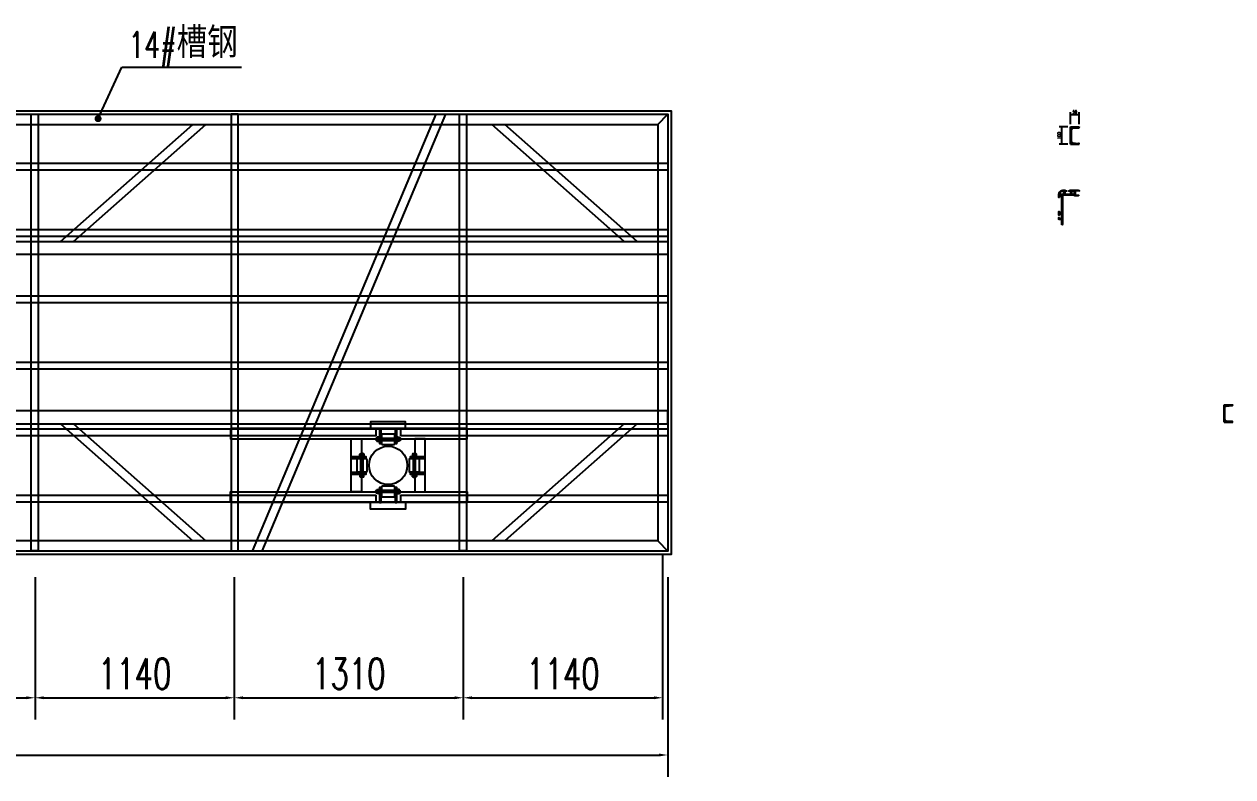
# Model space of a CAD drawing. Header units: millimetres. Extents: x 20612 to 122804, y 29227 to 156976.
# Drawn here: x 110381 to 117295, y 71333 to 75641 of the extents above; entities that cross this region are included whole.
import ezdxf

# ---------------------------------------------------------------- set-up
doc = ezdxf.new("R2010")
doc.units = ezdxf.units.MM
doc.header["$LTSCALE"] = 1000
doc.linetypes.add('ACAD_ISO03W100', pattern=[30, 12, -18])
for name, color, linetype in [('DIM_LEAD', 3, 'Continuous'), ('PUB_TEXT', 7, 'Continuous'), ('W-MOUNTING固定方式', 5, 'Continuous'), ('W-STEEL_FRAME钢架', 3, 'Continuous'), ('W-STEEL_KEEL钢龙骨', 5, 'Continuous')]:
    doc.layers.add(name, color=color, linetype=linetype)
doc.styles.add('_TCH_DIM', font='SIMPLEX.shx', dxfattribs={"bigfont": 'hztxt.shx'})
doc.styles.add('STANDARD_T3', font='simplex.shx', dxfattribs={"width": 0.7, "bigfont": 'hztxt.shx'})
doc.dimstyles.new('W&&5', dxfattribs={"dimtxt": 17.5, "dimasz": 5, "dimexe": 12.5, "dimexo": 15, "dimgap": 5, "dimtad": 1, "dimdec": 0, "dimzin": 0, "dimdsep": 46, "dimtxsty": 'STANDARD_T3', "dimcen": 0.09, "dimclrd": 1, "dimclre": 1, "dimclrt": 7, "dimazin": 2, "dimtfac": 1, "dimtdec": 0, "dimtix": 1, "dimtmove": 2, "dimatfit": 3, "dimfxl": 0, "dimtolj": 1, "dimtzin": 0, "dimarcsym": 0})
doc.dimstyles.new('W&&50', dxfattribs={"dimtxt": 175, "dimasz": 50, "dimexe": 125, "dimexo": 150, "dimgap": 50, "dimtad": 1, "dimdec": 0, "dimzin": 0, "dimdsep": 46, "dimtxsty": 'STANDARD_T3', "dimcen": 0.09, "dimclrd": 1, "dimclre": 1, "dimclrt": 7, "dimazin": 2, "dimtfac": 1, "dimtdec": 0, "dimtix": 1, "dimtmove": 2, "dimatfit": 3, "dimfxl": 0, "dimtolj": 1, "dimtzin": 0, "dimarcsym": 0})

# ---------------------------------------------------------------- blocks, each defined once
blk = doc.blocks.new('*D89')
at = {"color": 1, "lineweight": -2, "transparency": 16777216}
for p, q in [((103062.8, 72475.6), (103062.8, 71333)), ((114062.8, 72475.6), (114062.8, 71333)), ((103112.8, 71458), (114012.8, 71458))]:
    blk.add_line(p, q, dxfattribs=at)
at = {"color": 1, "transparency": 16777216}
for points in [[(103112.8, 71466.3), (103112.8, 71449.7), (103062.8, 71458)], [(114012.8, 71466.3), (114012.8, 71449.7), (114062.8, 71458)]]:
    blk.add_solid(points, dxfattribs=at)
at = {"layer": 'Defpoints', "color": 0, "transparency": 16777216}
for p in [(103062.8, 72625.6), (114062.8, 72625.6), (114062.8, 71458)]:
    blk.add_point(p, dxfattribs=at)
at = {"color": 7, "transparency": 16777216, "insert": (108562.8, 71595.5), "char_height": 175, "attachment_point": 5, "style": 'STANDARD_T3'}
blk.add_mtext('\\A1;11000', dxfattribs=at)
blk = doc.blocks.new('*D95')
at = {"color": 1, "lineweight": -2, "transparency": 16777216}
for p, q in [((109132.8, 72475.9), (109132.8, 71660.5)), ((110442.8, 72475.9), (110442.8, 71660.5)), ((109182.8, 71785.5), (110392.8, 71785.5))]:
    blk.add_line(p, q, dxfattribs=at)
at = {"color": 1, "transparency": 16777216}
for points in [[(109182.8, 71793.8), (109182.8, 71777.2), (109132.8, 71785.5)], [(110392.8, 71793.8), (110392.8, 71777.2), (110442.8, 71785.5)]]:
    blk.add_solid(points, dxfattribs=at)
at = {"layer": 'Defpoints', "color": 0, "transparency": 16777216}
for p in [(109132.8, 72625.9), (110442.8, 72625.9), (110442.8, 71785.5)]:
    blk.add_point(p, dxfattribs=at)
at = {"color": 7, "transparency": 16777216, "insert": (109787.8, 71923), "char_height": 175, "attachment_point": 5, "style": 'STANDARD_T3'}
blk.add_mtext('\\A1;1310', dxfattribs=at)
blk = doc.blocks.new('*D96')
at = {"color": 1, "lineweight": -2, "transparency": 16777216}
for p, q in [((110442.8, 72475.9), (110442.8, 71660.5)), ((111582.8, 72475.9), (111582.8, 71660.5)), ((110492.8, 71785.5), (111532.8, 71785.5))]:
    blk.add_line(p, q, dxfattribs=at)
at = {"color": 1, "transparency": 16777216}
for points in [[(110492.8, 71793.8), (110492.8, 71777.2), (110442.8, 71785.5)], [(111532.8, 71793.8), (111532.8, 71777.2), (111582.8, 71785.5)]]:
    blk.add_solid(points, dxfattribs=at)
at = {"layer": 'Defpoints', "color": 0, "transparency": 16777216}
for p in [(110442.8, 72625.9), (111582.8, 72625.9), (111582.8, 71785.5)]:
    blk.add_point(p, dxfattribs=at)
at = {"color": 7, "transparency": 16777216, "insert": (111012.8, 71923), "char_height": 175, "attachment_point": 5, "style": 'STANDARD_T3'}
blk.add_mtext('\\A1;1140', dxfattribs=at)
blk = doc.blocks.new('*D97')
at = {"color": 1, "lineweight": -2, "transparency": 16777216}
for p, q in [((111582.8, 72475.9), (111582.8, 71660.5)), ((112892.8, 72475.9), (112892.8, 71660.5)), ((111632.8, 71785.5), (112842.8, 71785.5))]:
    blk.add_line(p, q, dxfattribs=at)
at = {"color": 1, "transparency": 16777216}
for points in [[(111632.8, 71793.8), (111632.8, 71777.2), (111582.8, 71785.5)], [(112842.8, 71793.8), (112842.8, 71777.2), (112892.8, 71785.5)]]:
    blk.add_solid(points, dxfattribs=at)
at = {"layer": 'Defpoints', "color": 0, "transparency": 16777216}
for p in [(111582.8, 72625.9), (112892.8, 72625.9), (112892.8, 71785.5)]:
    blk.add_point(p, dxfattribs=at)
at = {"color": 7, "transparency": 16777216, "insert": (112237.8, 71923), "char_height": 175, "attachment_point": 5, "style": 'STANDARD_T3'}
blk.add_mtext('\\A1;1310', dxfattribs=at)
blk = doc.blocks.new('*D98')
at = {"color": 1, "lineweight": -2, "transparency": 16777216}
for p, q in [((114032.8, 72600.6), (114032.8, 71660.5)), ((112892.8, 72475.9), (112892.8, 71660.5)), ((112942.8, 71785.5), (113982.8, 71785.5))]:
    blk.add_line(p, q, dxfattribs=at)
at = {"color": 1, "transparency": 16777216}
for points in [[(112942.8, 71793.8), (112942.8, 71777.2), (112892.8, 71785.5)], [(113982.8, 71793.8), (113982.8, 71777.2), (114032.8, 71785.5)]]:
    blk.add_solid(points, dxfattribs=at)
at = {"layer": 'Defpoints', "color": 0, "transparency": 16777216}
for p in [(114032.8, 72750.6), (112892.8, 72625.9), (114032.8, 71785.5)]:
    blk.add_point(p, dxfattribs=at)
at = {"color": 7, "transparency": 16777216, "insert": (113462.8, 71923), "char_height": 175, "attachment_point": 5, "style": 'STANDARD_T3'}
blk.add_mtext('\\A1;1140', dxfattribs=at)
blk = doc.blocks.new('*D122')
at = {"color": 1, "lineweight": -2, "transparency": 16777216}
for p, q in [((116351.4, 75053.6), (116301.8, 75053.6)), ((116314.3, 75048.6), (116314.3, 74958.6)), ((116351.4, 74953.6), (116301.8, 74953.6))]:
    blk.add_line(p, q, dxfattribs=at)
at = {"color": 1, "transparency": 16777216}
for points in [[(116313.4, 75048.6), (116315.1, 75048.6), (116314.3, 75053.6)], [(116313.4, 74958.6), (116315.1, 74958.6), (116314.3, 74953.6)]]:
    blk.add_solid(points, dxfattribs=at)
at = {"layer": 'Defpoints', "color": 0, "transparency": 16777216}
for p in [(116366.4, 75053.6), (116314.3, 74953.6), (116366.4, 74953.6)]:
    blk.add_point(p, dxfattribs=at)
at = {"color": 7, "transparency": 16777216, "insert": (116300.5, 75003.6), "char_height": 17.5, "attachment_point": 5, "rotation": 90, "style": 'STANDARD_T3'}
blk.add_mtext('\\A1;100', dxfattribs=at)
blk = doc.blocks.new('*D123')
at = {"color": 1, "lineweight": -2, "transparency": 16777216}
for p, q in [((116366.4, 75068.6), (116366.4, 75137.6)), ((116371.4, 75125.1), (116411.4, 75125.1)), ((116416.4, 75068.6), (116416.4, 75137.6))]:
    blk.add_line(p, q, dxfattribs=at)
at = {"color": 1, "transparency": 16777216}
for points in [[(116371.4, 75125.9), (116371.4, 75124.2), (116366.4, 75125.1)], [(116411.4, 75125.9), (116411.4, 75124.2), (116416.4, 75125.1)]]:
    blk.add_solid(points, dxfattribs=at)
at = {"layer": 'Defpoints', "color": 0, "transparency": 16777216}
for p in [(116416.4, 75125.1), (116366.4, 75053.6), (116416.4, 75053.6, 0)]:
    blk.add_point(p, dxfattribs=at)
at = {"color": 7, "transparency": 16777216, "insert": (116391.4, 75138.8), "char_height": 17.5, "attachment_point": 5, "style": 'STANDARD_T3'}
blk.add_mtext('\\A1;50', dxfattribs=at)
blk = doc.blocks.new('$槽钢$00000006')
for p, q in [((-29, 70, 0), (29, 70, 0)), ((-29, -70, 0), (-29, 70, 0)), ((-23, -49.3, 0), (-23, 49.6, 0)), ((-14.4, 58.8, 0), (24.2, 62.6, 0)), ((29, 70, 0), (29, 67.4, 0)), ((-29, -70, 0), (29, -70, 0)), ((-14.4, -58.8, 0), (24.2, -62.6, 0)), ((29, -70, 0), (29, -67.4, 0))]:
    blk.add_line(p, q)
for centre, radius, start, end in [((-13.5, 49.3, 0), 9.5, 95.71059, 180), ((24.2, 67.4, 0), 4.75, 270, 0), ((-13.5, -49.3, 0), 9.5, 180, 264.28941), ((24.2, -67.4, 0), 4.75, 0, 90)]:
    blk.add_arc(centre, radius, start, end)
blk = doc.blocks.new('$matou$00000094')
at = {"linetype": 'ByBlock', "lineweight": 0, "ltscale": 0.5}
for p, q in [((-48.9, 98.9, 0), (-48.6, 98.5, 0)), ((-48.3, 98.5, 0), (-48, 98.9, 0)), ((-47.8, 99, 0), (-47, 99, 0)), ((-46.9, 98.9, 0), (-46.6, 98.5, 0)), ((-46.3, 98.5, 0), (-46, 98.9, 0)), ((-45.8, 99, 0), (-45, 99, 0)), ((-44.9, 98.9, 0), (-44.6, 98.5, 0)), ((-44.3, 98.5, 0), (-44, 98.9, 0)), ((-43.8, 99, 0), (-43, 99, 0)), ((-42.9, 98.9, 0), (-42.6, 98.5, 0)), ((-42.3, 98.5, 0), (-42, 98.9, 0)), ((-41.8, 99, 0), (-41, 99, 0)), ((-40.9, 98.9, 0), (-40.6, 98.5, 0)), ((-40.3, 98.5, 0), (-40, 98.9, 0)), ((-39.8, 99, 0), (-39, 99, 0)), ((-38.9, 98.9, 0), (-38.6, 98.5, 0)), ((-38.3, 98.5, 0), (-38, 98.9, 0)), ((-37.8, 99, 0), (-37, 99, 0)), ((-36.9, 98.9, 0), (-36.6, 98.5, 0)), ((-36.3, 98.5, 0), (-36, 98.9, 0)), ((-35.8, 99, 0), (-35, 99, 0)), ((-34.9, 98.9, 0), (-34.6, 98.5, 0)), ((-34.3, 98.5, 0), (-34, 98.9, 0))]:
    blk.add_line(p, q, dxfattribs=at)
at = {"elevation": 0}
blk.add_lwpolyline([(42.5, -99), (42.5, -69), (55.5, -69, 0.414214), (58.5, -66), (58.5, -57), (58, -57, 0.414214), (55, -60), (55, -65), (42.5, -65), (42.5, -36), (55, -36), (55, -41, 0.414214), (58, -44), (58.5, -44), (58.5, -22), (58, -22, 0.414214), (55, -25), (55, -32), (42.5, -32), (42.5, 71), (54.5, 71), (54.5, 61, 0.414214), (57.5, 58), (58.5, 58), (58.5, 76, 0.414214), (35.5, 99), (24.5, 99, 0.163967), (16, 96.5), (16, 94), (25.5, 94), (25.5, 76), (-9, 76), (-9, 94), (1, 94), (1, 96.5, 0.220208), (-4.5, 99), (-50.9, 99, 0.18195), (-58.5, 95.5), (-58.5, 95.2), (-34.5, 95.2), (-34.5, 71.2), (-53.5, 71.2), (-53.5, 70.2, 0.414214), (-50.5, 67.2), (-33, 67.2, 0.414214), (-30.5, 69.7), (-30.5, 71), (36, 71, -0.414214), (39, 68), (39, -95), (41, -99), (42.5, -99)], format="xyb", close=True, dxfattribs=at)
blk.add_lwpolyline([(-12.5, 76), (-30.5, 76), (-30.5, 94), (-12.5, 94)], close=True, dxfattribs=at)
blk.add_lwpolyline([(54.5, 76), (32.5, 76, -0.414518), (30.5, 78), (30.5, 95), (35.5, 95, -0.414214), (54.5, 76)], format="xyb", dxfattribs=at)
at = {"linetype": 'ByBlock', "lineweight": 0, "ltscale": 0.5}
for centre, start, end in [((-49, 98.8, 0), 45, 90), ((-48.4, 98.6, 0), 225, 315), ((-47.8, 98.8, 0), 90, 135), ((-47, 98.8, 0), 45, 90), ((-46.4, 98.6, 0), 225, 315), ((-45.8, 98.8, 0), 90, 135), ((-45, 98.8, 0), 45, 90), ((-44.4, 98.6, 0), 225, 315), ((-43.8, 98.8, 0), 90, 135), ((-43, 98.8, 0), 45, 90), ((-42.4, 98.6, 0), 225, 315), ((-41.8, 98.8, 0), 90, 135), ((-41, 98.8, 0), 45, 90), ((-40.4, 98.6, 0), 225, 315), ((-39.8, 98.8, 0), 90, 135), ((-39, 98.8, 0), 45, 90), ((-38.4, 98.6, 0), 225, 315), ((-37.8, 98.8, 0), 90, 135), ((-37, 98.8, 0), 45, 90), ((-36.4, 98.6, 0), 225, 315), ((-35.8, 98.8, 0), 90, 135), ((-35, 98.8, 0), 45, 90), ((-34.4, 98.6, 0), 225, 315), ((-33.8, 98.8, 0), 90, 135)]:
    blk.add_arc(centre, 0.2, start, end, dxfattribs=at)

msp = doc.modelspace()

# ---------------------------------------------------------------- linework, layer by layer
for p, q in [((112396.771, 73258.626), (112396.771, 73272.626)), ((112398.771, 73271.126), (112405.771, 73271.126)), ((112405.771, 73260.126), (112398.771, 73260.126)), ((112409.771, 73264.581), (112405.771, 73267.927)), ((112409.771, 73262.28), (112405.771, 73265.626)), ((112515.771, 73264.581), (112519.771, 73267.927)), ((112515.771, 73262.28), (112519.771, 73265.626)), ((112526.771, 73271.126), (112519.771, 73271.126)), ((112519.771, 73260.126), (112526.771, 73260.126)), ((112307.271, 73179.626), (112307.271, 73172.626)), ((112313.816, 73168.626), (112310.47, 73172.626)), ((112316.117, 73168.626), (112312.771, 73172.626)), ((112318.271, 73172.626), (112318.271, 73179.626)), ((112605.771, 73181.626), (112619.771, 73181.626)), ((112607.271, 73172.626), (112607.271, 73179.626)), ((112609.426, 73168.626), (112612.771, 73172.626)), ((112611.727, 73168.626), (112615.073, 73172.626)), ((112618.271, 73179.626), (112618.271, 73172.626)), ((112319.771, 73049.626), (112305.771, 73049.626)), ((112307.271, 73051.626), (112307.271, 73058.626)), ((112313.816, 73062.626), (112310.47, 73058.626)), ((112316.117, 73062.626), (112312.771, 73058.626)), ((112318.271, 73058.626), (112318.271, 73051.626)), ((112607.271, 73058.626), (112607.271, 73051.626)), ((112609.426, 73062.626), (112612.771, 73058.626)), ((112611.727, 73062.626), (112615.073, 73058.626)), ((112618.271, 73051.626), (112618.271, 73058.626)), ((112405.771, 72971.126), (112398.771, 72971.126)), ((112398.771, 72960.126), (112405.771, 72960.126)), ((112409.771, 72968.972), (112405.771, 72965.626)), ((112409.771, 72966.67), (112405.771, 72963.325)), ((112515.771, 72968.972), (112519.771, 72965.626)), ((112515.771, 72966.67), (112519.771, 72963.325)), ((112519.771, 72971.126), (112526.771, 72971.126)), ((112526.771, 72960.126), (112519.771, 72960.126)), ((112528.771, 72972.626), (112528.771, 72958.626))]:
    msp.add_line(p, q)
at = {"color": 6, "linetype": 'ACAD_ISO03W100'}
for p, q in [((112412.771, 73271.126), (112512.771, 73271.126)), ((112412.771, 73259.126), (112512.771, 73259.126)), ((112307.271, 73065.626), (112307.271, 73165.626)), ((112319.271, 73065.626), (112319.271, 73165.626)), ((112606.271, 73165.626), (112606.271, 73065.626)), ((112618.271, 73165.626), (112618.271, 73065.626)), ((112512.771, 72972.126), (112412.771, 72972.126)), ((112512.771, 72960.126), (112412.771, 72960.126))]:
    msp.add_line(p, q, dxfattribs=at)
at = {"color": 2}
for p, q in [((112422.771, 73265.126), (112412.771, 73265.126)), ((112512.771, 73265.126), (112502.771, 73265.126)), ((112313.271, 73165.626), (112313.271, 73155.626)), ((112612.271, 73155.626), (112612.271, 73165.626)), ((112313.271, 73075.626), (112313.271, 73065.626)), ((112612.271, 73065.626), (112612.271, 73075.626)), ((112412.771, 72966.126), (112422.771, 72966.126)), ((112502.771, 72966.126), (112512.771, 72966.126))]:
    msp.add_line(p, q, dxfattribs=at)
at = {"color": 4}
for p, q in [((112528.771, 73271.626), (112531.771, 73271.626)), ((112528.771, 73265.626), (112532.771, 73265.626)), ((112531.771, 73259.626), (112528.771, 73259.626)), ((112306.771, 73181.626), (112306.771, 73184.626)), ((112312.771, 73181.626), (112312.771, 73185.626)), ((112318.771, 73184.626), (112318.771, 73181.626)), ((112606.771, 73046.626), (112606.771, 73049.626)), ((112612.771, 73049.626), (112612.771, 73045.626)), ((112618.771, 73049.626), (112618.771, 73046.626)), ((112396.771, 72965.626), (112392.771, 72965.626)), ((112393.771, 72971.626), (112396.771, 72971.626)), ((112396.771, 72959.626), (112393.771, 72959.626))]:
    msp.add_line(p, q, dxfattribs=at)
for points in [[(112412.771, 73327.626), (112412.771, 73241.843), (112422.771, 73241.843), (112422.771, 73327.626)], [(112502.771, 73327.626), (112502.771, 73241.843), (112512.771, 73241.843), (112512.771, 73327.626)], [(112396.771, 73257.126), (112396.771, 73260.126), (112396.771, 73271.126), (112396.771, 73274.126)], [(112528.771, 73257.126), (112528.771, 73260.126), (112528.771, 73271.126), (112528.771, 73274.126)], [(112532.771, 73260.626), (112530.771, 73258.626), (112530.771, 73272.626), (112532.771, 73270.626)], [(112250.771, 73155.626), (112336.554, 73155.626), (112336.554, 73165.626), (112250.771, 73165.626)], [(112321.271, 73181.626), (112318.271, 73181.626), (112307.271, 73181.626), (112304.271, 73181.626)], [(112317.771, 73185.626), (112319.771, 73183.626), (112305.771, 73183.626), (112307.771, 73185.626)], [(112674.771, 73165.626), (112588.989, 73165.626), (112588.989, 73155.626), (112674.771, 73155.626)], [(112604.271, 73181.626), (112607.271, 73181.626), (112618.271, 73181.626), (112621.271, 73181.626)], [(112250.771, 73065.626), (112336.554, 73065.626), (112336.554, 73075.626), (112250.771, 73075.626)], [(112321.271, 73049.626), (112318.271, 73049.626), (112307.271, 73049.626), (112304.271, 73049.626)], [(112674.771, 73075.626), (112588.989, 73075.626), (112588.989, 73065.626), (112674.771, 73065.626)], [(112604.271, 73049.626), (112607.271, 73049.626), (112618.271, 73049.626), (112621.271, 73049.626)], [(112607.771, 73045.626), (112605.771, 73047.626), (112619.771, 73047.626), (112617.771, 73045.626)], [(112392.771, 72970.626), (112394.771, 72972.626), (112394.771, 72958.626), (112392.771, 72960.626)], [(112396.771, 72974.126), (112396.771, 72971.126), (112396.771, 72960.126), (112396.771, 72957.126)], [(112422.771, 72903.626), (112422.771, 72989.408), (112412.771, 72989.408), (112412.771, 72903.626)], [(112512.771, 72903.626), (112512.771, 72989.408), (112502.771, 72989.408), (112502.771, 72903.626)], [(112528.771, 72974.126), (112528.771, 72971.126), (112528.771, 72960.126), (112528.771, 72957.126)]]:
    msp.add_lwpolyline(points, close=True)
for points in [[(112495.271, 73295.126), (112430.271, 73295.126, 0.41421356), (112425.271, 73290.126), (112425.271, 73240.126, 0.41421356), (112430.271, 73235.126), (112495.271, 73235.126, 0.41421356), (112500.271, 73240.126), (112500.271, 73290.126, 0.41421356)], [(112398.771, 73254.126), (112405.771, 73254.126), (112405.771, 73255.126), (112409.771, 73255.126), (112409.771, 73276.126), (112405.771, 73276.126), (112405.771, 73255.126), (112405.771, 73277.126), (112398.771, 73277.126, 0.66666667), (112398.771, 73271.126, 0.36363636), (112398.771, 73260.126, 0.66666667)], [(112526.771, 73254.126), (112519.771, 73254.126), (112519.771, 73255.126), (112515.771, 73255.126), (112515.771, 73276.126), (112519.771, 73276.126), (112519.771, 73255.126), (112519.771, 73277.126), (112526.771, 73277.126, -0.66666667), (112526.771, 73271.126, -0.36363636), (112526.771, 73260.126, -0.66666667)], [(112324.271, 73179.626), (112324.271, 73172.626), (112323.271, 73172.626), (112323.271, 73168.626), (112302.271, 73168.626), (112302.271, 73172.626), (112323.271, 73172.626), (112301.271, 73172.626), (112301.271, 73179.626, -0.66666667), (112307.271, 73179.626, -0.36363636), (112318.271, 73179.626, -0.66666667)], [(112601.271, 73179.626), (112601.271, 73172.626), (112602.271, 73172.626), (112602.271, 73168.626), (112623.271, 73168.626), (112623.271, 73172.626), (112602.271, 73172.626), (112624.271, 73172.626), (112624.271, 73179.626, 0.66666667), (112618.271, 73179.626, 0.36363636), (112607.271, 73179.626, 0.66666667)], [(112283.271, 73148.126), (112283.271, 73083.126, 0.41421356), (112288.271, 73078.126), (112338.271, 73078.126, 0.41421356), (112343.271, 73083.126), (112343.271, 73148.126, 0.41421356), (112338.271, 73153.126), (112288.271, 73153.126, 0.41421356)], [(112642.271, 73083.126), (112642.271, 73148.126, 0.41421356), (112637.271, 73153.126), (112587.271, 73153.126, 0.41421356), (112582.271, 73148.126), (112582.271, 73083.126, 0.41421356), (112587.271, 73078.126), (112637.271, 73078.126, 0.41421356)], [(112324.271, 73051.626), (112324.271, 73058.626), (112323.271, 73058.626), (112323.271, 73062.626), (112302.271, 73062.626), (112302.271, 73058.626), (112323.271, 73058.626), (112301.271, 73058.626), (112301.271, 73051.626, 0.66666667), (112307.271, 73051.626, 0.36363636), (112318.271, 73051.626, 0.66666667)], [(112601.271, 73051.626), (112601.271, 73058.626), (112602.271, 73058.626), (112602.271, 73062.626), (112623.271, 73062.626), (112623.271, 73058.626), (112602.271, 73058.626), (112624.271, 73058.626), (112624.271, 73051.626, -0.66666667), (112618.271, 73051.626, -0.36363636), (112607.271, 73051.626, -0.66666667)], [(112398.771, 72977.126), (112405.771, 72977.126), (112405.771, 72976.126), (112409.771, 72976.126), (112409.771, 72955.126), (112405.771, 72955.126), (112405.771, 72976.126), (112405.771, 72954.126), (112398.771, 72954.126, -0.66666667), (112398.771, 72960.126, -0.36363636), (112398.771, 72971.126, -0.66666667)], [(112430.271, 72936.126), (112495.271, 72936.126, 0.41421356), (112500.271, 72941.126), (112500.271, 72991.126, 0.41421356), (112495.271, 72996.126), (112430.271, 72996.126, 0.41421356), (112425.271, 72991.126), (112425.271, 72941.126, 0.41421356)], [(112526.771, 72977.126), (112519.771, 72977.126), (112519.771, 72976.126), (112515.771, 72976.126), (112515.771, 72955.126), (112519.771, 72955.126), (112519.771, 72976.126), (112519.771, 72954.126), (112526.771, 72954.126, 0.66666667), (112526.771, 72960.126, 0.36363636), (112526.771, 72971.126, 0.66666667)]]:
    msp.add_lwpolyline(points, format="xyb", close=True)
for points in [[(112409.771, 73279.126), (112409.771, 73251.126), (112412.771, 73251.126), (112412.771, 73279.126), (112409.771, 73279.126), (112409.771, 73278.126)], [(112515.771, 73279.126), (112515.771, 73251.126), (112512.771, 73251.126), (112512.771, 73279.126), (112515.771, 73279.126), (112515.771, 73278.126)], [(112530.771, 73258.626), (112528.771, 73258.626), (112528.771, 73272.626), (112530.771, 73272.626)], [(112299.271, 73168.626), (112327.271, 73168.626), (112327.271, 73165.626), (112299.271, 73165.626), (112299.271, 73168.626), (112300.271, 73168.626)], [(112319.771, 73183.626), (112319.771, 73181.626), (112305.771, 73181.626), (112305.771, 73183.626)], [(112626.271, 73168.626), (112598.271, 73168.626), (112598.271, 73165.626), (112626.271, 73165.626), (112626.271, 73168.626), (112625.271, 73168.626)], [(112299.271, 73062.626), (112327.271, 73062.626), (112327.271, 73065.626), (112299.271, 73065.626), (112299.271, 73062.626), (112300.271, 73062.626)], [(112626.271, 73062.626), (112598.271, 73062.626), (112598.271, 73065.626), (112626.271, 73065.626), (112626.271, 73062.626), (112625.271, 73062.626)], [(112605.771, 73047.626), (112605.771, 73049.626), (112619.771, 73049.626), (112619.771, 73047.626)], [(112394.771, 72972.626), (112396.771, 72972.626), (112396.771, 72958.626), (112394.771, 72958.626)], [(112409.771, 72952.126), (112409.771, 72980.126), (112412.771, 72980.126), (112412.771, 72952.126), (112409.771, 72952.126), (112409.771, 72953.126)], [(112515.771, 72952.126), (112515.771, 72980.126), (112512.771, 72980.126), (112512.771, 72952.126), (112515.771, 72952.126), (112515.771, 72953.126)]]:
    msp.add_lwpolyline(points)
msp.add_circle((112462.771, 73115.626), 109.5)
at = {"layer": 'DIM_LEAD'}
for p, q in [((110803.373, 75100.352), (110939.011, 75395.576)), ((110939.011, 75395.576), (111623.412, 75395.576))]:
    msp.add_line(p, q, dxfattribs=at)
at = {"layer": 'DIM_LEAD', "const_width": 20}
msp.add_lwpolyline([(110799.198, 75091.266, 1), (110807.548, 75109.439, 1)], format="xyb", close=True, dxfattribs=at)
at = {"layer": 'W-MOUNTING固定方式'}
msp.add_circle((112462.771, 73115.626), 109.5, dxfattribs=at)
at = {"layer": 'W-STEEL_FRAME钢架', "color": 6}
for p, q in [((112735.771, 75125.379), (111685.771, 72625.626)), ((112790.107, 75125.626), (111740.003, 72625.626))]:
    msp.add_line(p, q, dxfattribs=at)
at = {"layer": 'W-STEEL_FRAME钢架'}
for p, q in [((114004.771, 75067.626), (114062.771, 75125.626)), ((114004.771, 72683.626), (114062.771, 72625.626)), ((114004.771, 72683.626), (114062.771, 72625.626))]:
    msp.add_line(p, q, dxfattribs=at)
at = {"layer": 'W-STEEL_FRAME钢架', "color": 6}
msp.add_lwpolyline([(103042.771, 75145.626), (114082.771, 75145.626), (114082.771, 72605.626), (103042.771, 72605.626)], close=True, dxfattribs=at)
at = {"layer": 'W-STEEL_FRAME钢架'}
for points in [[(103062.771, 75125.626), (114062.771, 75125.626), (114062.771, 72625.626), (103062.771, 72625.626)], [(103120.771, 75067.626), (114004.771, 75067.626), (114004.771, 72683.626), (103120.771, 72683.626)]]:
    msp.add_lwpolyline(points, close=True, dxfattribs=at)
at = {"layer": 'W-STEEL_FRAME钢架', "color": 1}
for points in [[(110421.271, 75125.379), (110461.271, 75125.379), (110461.271, 72625.872), (110421.271, 72625.872)], [(111604.271, 75125.379), (111564.271, 75125.379), (111564.271, 72625.872), (111604.271, 72625.872)], [(112871.271, 75125.379), (112911.271, 75125.379), (112911.271, 72625.872), (112871.271, 72625.872)]]:
    msp.add_lwpolyline(points, close=True, dxfattribs=at)
at = {"layer": 'W-STEEL_FRAME钢架', "color": 2}
for points in [[(110587.771, 74397.626), (111344.771, 75067.626)], [(110663.213, 74397.626), (111420.213, 75067.626)], [(113812.33, 74397.626), (113055.33, 75067.626)], [(113887.771, 74397.626), (113130.771, 75067.626)], [(110587.771, 73353.626), (111344.771, 72683.626)], [(110663.213, 73353.626), (111420.213, 72683.626)], [(113812.33, 73353.626), (113055.33, 72683.626)], [(113887.771, 73353.626), (113130.771, 72683.626)]]:
    msp.add_lwpolyline(points, dxfattribs=at)
at = {"layer": 'W-STEEL_FRAME钢架', "color": 4}
for points in [[(103062.771, 74397.626), (114062.771, 74397.626), (114062.771, 74322.626), (103062.771, 74322.626)], [(103062.771, 73353.626), (114062.771, 73353.626), (114062.771, 73428.626), (103062.771, 73428.626)]]:
    msp.add_lwpolyline(points, close=True, dxfattribs=at)
at = {"layer": 'W-STEEL_FRAME钢架', "color": 30}
for points in [[(111561.271, 73327.626), (111561.271, 73267.626), (112914.271, 73267.626), (112914.271, 73327.626)], [(112250.771, 73267.626), (112310.771, 73267.626), (112310.771, 72963.626), (112250.771, 72963.626)], [(112674.771, 73267.626), (112614.771, 73267.626), (112614.771, 72963.626), (112674.771, 72963.626)], [(111561.271, 72903.626), (111561.271, 72963.626), (112914.271, 72963.626), (112914.271, 72903.626)]]:
    msp.add_lwpolyline(points, close=True, dxfattribs=at)
at = {"layer": 'W-STEEL_KEEL钢龙骨'}
for p, q in [((112392.771, 73325.626), (112392.771, 73285.626)), ((112532.771, 73325.626), (112532.771, 73285.626)), ((112392.771, 72945.626), (112392.771, 72905.626)), ((112532.771, 72945.626), (112532.771, 72905.626))]:
    msp.add_line(p, q, dxfattribs=at)
for points in [[(103062.771, 74845.626), (114062.771, 74845.626), (114062.771, 74805.626), (103062.771, 74805.626)], [(103062.771, 74465.626), (114062.771, 74465.626), (114062.771, 74425.626), (103062.771, 74425.626)], [(103062.771, 74085.626), (114062.771, 74085.626), (114062.771, 74045.626), (103062.771, 74045.626)], [(103062.771, 73705.626), (114062.771, 73705.626), (114062.771, 73665.626), (103062.771, 73665.626)]]:
    msp.add_lwpolyline(points, close=True, dxfattribs=at)
for points in [[(112532.771, 73325.626), (112562.771, 73325.626), (112562.771, 73365.626), (112362.771, 73365.626), (112362.771, 73325.626), (112392.771, 73325.626)], [(112392.771, 73285.626), (104732.771, 73285.626), (104732.771, 73325.626), (114062.771, 73325.626), (114062.771, 73285.626), (112532.771, 73285.626)], [(104732.771, 72945.626), (112392.771, 72945.626)], [(112532.771, 72945.626), (114062.771, 72945.626), (114062.771, 72905.626), (104732.771, 72905.626)], [(112532.771, 72905.626), (112562.771, 72905.626), (112562.771, 72865.626), (112362.771, 72865.626), (112362.771, 72905.626), (112392.771, 72905.626)]]:
    msp.add_lwpolyline(points, dxfattribs=at)

# ---------------------------------------------------------------- block references
at = {"layer": 'W-STEEL_FRAME钢架', "lineweight": -3, "xscale": 0.8620689655172376, "yscale": 0.7142857142857286}
for p in [(116391.419, 75003.585), (117270.147, 73413.164)]:
    msp.add_blockref('$槽钢$00000006', p, dxfattribs=at)
at = {"layer": 'W-STEEL_FRAME钢架', "color": 6, "yscale": -1, "rotation": 180}
msp.add_blockref('$matou$00000094', (116358.865, 74591.267, 0), dxfattribs=at)

# ---------------------------------------------------------------- texts
at = {"layer": 'PUB_TEXT', "color": 7, "style": '_TCH_DIM', "width": 0.705882}
msp.add_text('14#', height=148.75, dxfattribs=at).set_placement((110977.605, 75448.076))
at = {"layer": 'PUB_TEXT', "color": 7, "style": '_TCH_DIM'}
msp.add_text('槽钢', height=175, dxfattribs=at).set_placement((111252.605, 75448.076))

# ---------------------------------------------------------------- dimensions: what is measured, and where the dimension line sits
for base, p1, p2, dimstyle, picture, middle in [((116416.419, 75125.069), (116366.419, 75053.585), (116416.419, 75053.585, 0), 'W&&5', '*D123', (116391.419, 75138.819)), ((114032.771, 71785.493), (112892.771, 72625.872), (114032.771, 72750.626), 'W&&50', '*D98', (113462.771, 71922.993)), ((114062.771, 71458.003), (103062.771, 72625.626), (114062.771, 72625.626), 'W&&50', '*D89', (108562.771, 71595.503)), ((110442.771, 71785.493), (109132.771, 72625.872), (110442.771, 72625.872), 'W&&50', '*D95', (109787.771, 71922.993)), ((111582.771, 71785.493), (110442.771, 72625.872), (111582.771, 72625.872), 'W&&50', '*D96', (111012.771, 71922.993)), ((112892.771, 71785.493), (111582.771, 72625.872), (112892.771, 72625.872), 'W&&50', '*D97', (112237.771, 71922.993))]:
    dim = msp.add_linear_dim(base=base, p1=p1, p2=p2, dimstyle=dimstyle)
    dim.commit()
    dim.dimension.update_dxf_attribs({"geometry": picture, "text_midpoint": middle})
dim = msp.add_linear_dim(base=(116314.278, 74953.585), p1=(116366.419, 75053.585), p2=(116366.419, 74953.585), angle=90, dimstyle='W&&5')
dim.commit()
dim.dimension.update_dxf_attribs({"geometry": '*D122', "text_midpoint": (116300.528, 75003.585)})

doc.saveas('drawing.dxf')
